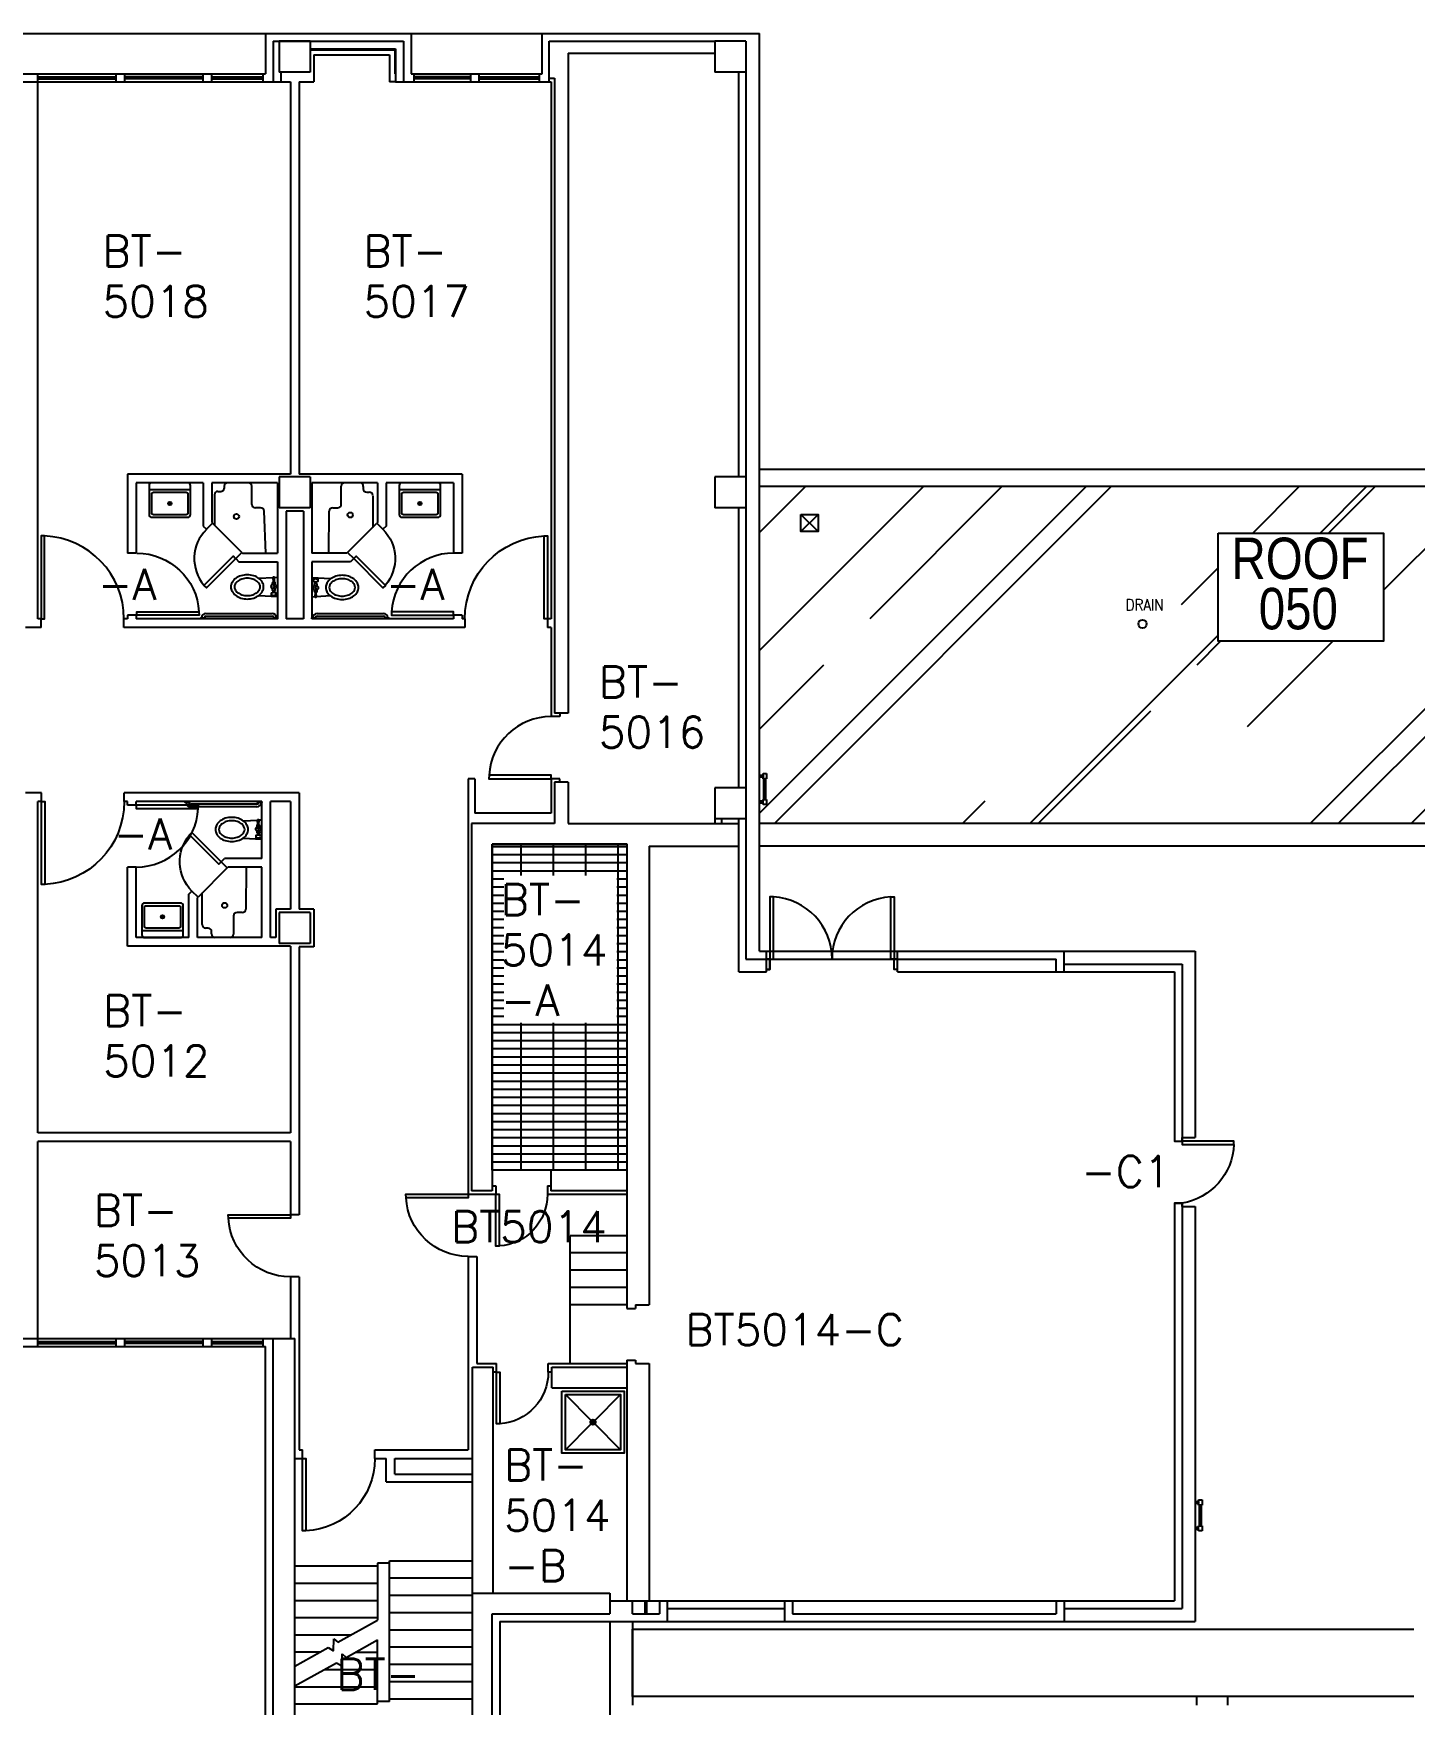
# Model space of a CAD drawing. Extents: x 2809 to 7228, y 18116 to 19837.
# Drawn here: x 5698 to 6499, y 18614 to 19582 of the extents above; entities that cross this region are included whole.
import ezdxf
from ezdxf.enums import TextEntityAlignment as Align

# ---------------------------------------------------------------- set-up
doc = ezdxf.new("R2010")
doc.units = 0
doc.header["$MEASUREMENT"] = 0
doc.layers.get('0').update_dxf_attribs({"linetype": 'CONTINUOUS'})
for name, color, linetype in [('ARDOOR', 7, 'CONTINUOUS'), ('ARDOORNO', 4, 'CONTINUOUS'), ('ARROOMNO', 4, 'CONTINUOUS'), ('ARWALL', 7, 'CONTINUOUS'), ('COL', 14, 'CONTINUOUS'), ('EQUIP', 30, 'CONTINUOUS'), ('EXDOOR', 8, 'CONTINUOUS'), ('EXROOF', 9, 'CONTINUOUS'), ('EXROOF_TEXT', 134, 'CONTINUOUS'), ('EXWALL', 8, 'CONTINUOUS'), ('EXWINDOW', 8, 'CONTINUOUS'), ('MPFIXTURE', 3, 'CONTINUOUS')]:
    doc.layers.add(name, color=color, linetype=linetype)
doc.styles.add('ARIAL_NARROW', font='ARIALN.TTF', dxfattribs={"height": 17})
doc.styles.add('ROMANS', font='romans.shx', dxfattribs={"height": 18})
doc.styles.add('SYMB', font='simplex.shx', dxfattribs={"width": 0.85})

# ---------------------------------------------------------------- blocks, each defined once
blk = doc.blocks.new('COL2')
for p, q in [((-0.5, -0.5), (-0.5, 0.5)), ((-0.5, 0.5), (0.5, 0.5)), ((0.5, -0.5), (0.5, 0.5)), ((-0.5, -0.5), (0.5, -0.5))]:
    blk.add_line(p, q)
blk = doc.blocks.new('A$C6AB16C9A')
at = {"layer": 'MPFIXTURE'}
for points in [[(0, 18.5), (0, 1.5, 0.414214), (1.5, 0), (22.5, 0, 0.414214), (24, 1.5), (24, 18.5, 0.414214), (22.5, 20), (1.5, 20, 0.414214)], [(22.5, 13.5), (22.5, 2.5, -0.414214), (21.5, 1.5), (2.5, 1.5, -0.414214), (1.5, 2.5), (1.5, 13.5, -0.414214), (2.5, 14.5), (21.5, 14.5, -0.414214)]]:
    blk.add_lwpolyline(points, format="xyb", close=True, dxfattribs=at)
blk.add_lwpolyline([(0, 16), (24, 16)], dxfattribs=at)
for radius in [1, 0.5]:
    blk.add_circle((12, 8), radius, dxfattribs=at)
blk = doc.blocks.new('A$C53C77F74')
blk.add_blockref('A$C6AB16C9A', (0, 0))
blk = doc.blocks.new('GRABBAR42')
for p, q in [((13.75, 3), (52.25, 3)), ((13.75, 1.5), (52.25, 1.5))]:
    blk.add_line(p, q)
for points in [[(10.75, 0), (10.75, 0.5), (13.25, 0.5), (13.25, 0)], [(52.75, 0), (52.75, 0.5), (55.25, 0.5), (55.25, 0)]]:
    blk.add_lwpolyline(points, close=True)
for centre, radius, start, end in [((13.75, 0.5), 2.5, 90, 180), ((13.75, 0.5), 1, 90, 180), ((52.25, 0.5), 2.5, 0, 90), ((52.25, 0.5), 1, 0, 90)]:
    blk.add_arc(centre, radius, start, end)
blk = doc.blocks.new('A$C187E1549')
at = {"layer": 'MPFIXTURE'}
blk.add_blockref('GRABBAR42', (-10.75, 0), dxfattribs=at)
blk = doc.blocks.new('A$C69F218C8')
blk.add_blockref('A$C187E1549', (0, 0))
blk = doc.blocks.new('A$C1C06607B')
blk.add_blockref('A$C69F218C8', (0, 0))
blk = doc.blocks.new('A$C70401272')
at = {"rotation": 180}
blk.add_blockref('A$C1C06607B', (44.5, 3), dxfattribs=at)
blk = doc.blocks.new('TOILET')
at = {"layer": 'MPFIXTURE', "linetype": 'CONTINUOUS'}
for p, q in [((4544.88, 18863.19), (4534.08, 18863.81)), ((4534.83, 18862.84), (4534.08, 18862.84)), ((4534.83, 18861.83), (4534.08, 18861.83)), ((4535.38, 18862.9), (4534.89, 18862.9)), ((4534.89, 18861.77), (4535.38, 18861.77)), ((4536.74, 18859.49), (4536.74, 18859.35)), ((4535.91, 18852.75), (4534.08, 18852.64)), ((4544.88, 18853.26), (4536.56, 18852.78))]:
    blk.add_line(p, q, dxfattribs=at)
at = {"layer": 'MPFIXTURE'}
for p, q in [((4535.39, 18860.03), (4535.39, 18859.81)), ((4535.77, 18860.09), (4535.45, 18860.09)), ((4535.45, 18859.75), (4535.77, 18859.75)), ((4535.77, 18860.09), (4535.77, 18861.6)), ((4535.77, 18859.35), (4535.77, 18859.75)), ((4535.77, 18859.75), (4535.77, 18859.75)), ((4536.74, 18860.09), (4536.74, 18861.6)), ((4537.06, 18860.09), (4536.74, 18860.09)), ((4536.74, 18859.75), (4537.06, 18859.75)), ((4536.74, 18859.34), (4536.74, 18859.75)), ((4536.74, 18859.75), (4536.74, 18859.75)), ((4537.12, 18859.81), (4537.12, 18860.03)), ((4537.62, 18862.9), (4537.13, 18862.9)), ((4537.13, 18861.77), (4537.62, 18861.77)), ((4537.68, 18861.83), (4537.68, 18862.84)), ((4535.39, 18856.34), (4535.39, 18856.13)), ((4535.69, 18856.41), (4535.45, 18856.41)), ((4535.45, 18856.07), (4535.69, 18856.07)), ((4535.69, 18856.41), (4535.69, 18856.65)), ((4536.82, 18856.65), (4536.82, 18856.41)), ((4537.05, 18856.41), (4536.82, 18856.41)), ((4536.82, 18856.07), (4537.05, 18856.07)), ((4537.12, 18856.13), (4537.12, 18856.34))]:
    blk.add_line(p, q, dxfattribs=at)
at = {"layer": 'MPFIXTURE', "linetype": 'CONTINUOUS'}
for points in [[(4537.13, 18862.9, 0.025815), (4537.05, 18862.94, 0.069134), (4536.71, 18863.07, 0.055334), (4536.25, 18863.12, 0.055334), (4535.8, 18863.07, 0.069134), (4535.45, 18862.94, 0.025815), (4535.38, 18862.9, 0.164444)], [(4535.38, 18861.77, 0.025815), (4535.45, 18861.72, 0.069134), (4535.8, 18861.59, 0.055334), (4536.25, 18861.54, 0.055334)], [(4536.25, 18861.54, 0.055334), (4536.71, 18861.59, 0.069134), (4537.05, 18861.72, 0.024315), (4537.13, 18861.77, 0.190567)]]:
    blk.add_lwpolyline(points, format="xyb", dxfattribs=at)
at = {"layer": 'MPFIXTURE', "linetype": 'CONTINUOUS', "flags": 128}
for points in [[(4551.59, 18851.21, 0.074368), (4555.34, 18851.77, 0.085026), (4558.3, 18853.27, 0.106278), (4560.41, 18855.66, 0.128465), (4561.08, 18858.23, 0.128465), (4560.41, 18860.79, 0.106278), (4558.3, 18863.19, 0.085026), (4555.34, 18864.68, 0.074368), (4551.59, 18865.24, 0.074368), (4547.84, 18864.68, 0.085026), (4544.88, 18863.19, 0.106278), (4542.77, 18860.79, 0.128465), (4542.1, 18858.23, 0.128465), (4542.77, 18855.66, 0.106278), (4544.88, 18853.27, 0.085026), (4547.84, 18851.77, 0.074368)], [(4551.59, 18853.21, 0.074368), (4554.75, 18853.69, 0.085026), (4557.11, 18854.88, 0.106278), (4558.67, 18856.64, 0.128465), (4559.08, 18858.23, 0.128465), (4558.67, 18859.81, 0.106278), (4557.11, 18861.58, 0.085026), (4554.75, 18862.77, 0.074368), (4551.59, 18863.24, 0.074368), (4548.43, 18862.77, 0.085026), (4546.06, 18861.58, 0.106278), (4544.51, 18859.81, 0.128465), (4544.1, 18858.23, 0.128465), (4544.51, 18856.64, 0.106278), (4546.06, 18854.88, 0.085026), (4548.43, 18853.69, 0.074368)]]:
    blk.add_lwpolyline(points, format="xyb", close=True, dxfattribs=at)
at = {"layer": 'MPFIXTURE'}
for points in [[(4536.82, 18856.07), (4536.82, 18855.57, -0.414214), (4536.76, 18855.51), (4535.75, 18855.51, -0.414214), (4535.69, 18855.57), (4535.69, 18856.07)], [(4536.4, 18855.51), (4536.57, 18852.73, -1.015015), (4535.91, 18852.74), (4536.07, 18855.51)]]:
    blk.add_lwpolyline(points, format="xyb", dxfattribs=at)
at = {"layer": 'MPFIXTURE', "linetype": 'CONTINUOUS'}
blk.add_lwpolyline([(4536.67, 18857.98), (4536.46, 18858.35), (4536.04, 18858.35), (4535.83, 18857.98), (4536.04, 18857.62), (4536.46, 18857.62)], close=True, dxfattribs=at)
blk.add_circle((4536.25, 18857.98), 1.45, dxfattribs=at)
for centre, start, end in [((4534.89, 18862.84), 90, 180), ((4534.89, 18861.83), 180, 270)]:
    blk.add_arc(centre, 0.0602, start, end, dxfattribs=at)
at = {"layer": 'MPFIXTURE'}
for centre, start, end in [((4535.45, 18860.03), 90, 180), ((4535.45, 18859.81), 180, 270), ((4537.06, 18860.03), 0, 90), ((4537.06, 18859.81), 270, 0), ((4537.62, 18862.84), 0, 90), ((4537.62, 18861.83), 270, 0), ((4535.45, 18856.34), 90, 180), ((4535.45, 18856.13), 180, 270), ((4537.05, 18856.34), 0, 90), ((4537.05, 18856.13), 270, 0)]:
    blk.add_arc(centre, 0.0602, start, end, dxfattribs=at)
blk = doc.blocks.new('A$C13734893')
at = {"layer": 'ARWALL'}
blk.add_blockref('TOILET', (-4534.08, -18851.21), dxfattribs=at)
blk = doc.blocks.new('A$C3C8C3C9A')
blk.add_blockref('A$C13734893', (0, 0))
blk = doc.blocks.new('A$C4B6E7E61')
blk.add_blockref('A$C6AB16C9A', (0, 0))
blk = doc.blocks.new('A$C50B80716')
at = {"rotation": 180}
blk.add_blockref('A$C4B6E7E61', (24, 20), dxfattribs=at)
blk = doc.blocks.new('A$C25721794')
at = {"layer": 'MPFIXTURE'}
for points in [[(0, 36), (36, 36), (36, 0), (0, 0)], [(2, 34), (34, 34), (34, 2), (2, 2)]]:
    blk.add_lwpolyline(points, close=True, dxfattribs=at)
for points in [[(2, 34), (16.94, 19.06)], [(34, 34), (19.06, 19.06)], [(2, 2), (16.94, 16.94)], [(17, 18), (19, 18)], [(18, 19), (18, 17)], [(34, 2), (19.06, 16.94)]]:
    blk.add_lwpolyline(points, dxfattribs=at)
for radius in [1.5, 1]:
    blk.add_circle((18, 18), radius, dxfattribs=at)
blk = doc.blocks.new('A$C6F837888')
at = {"color": 3}
blk.add_line((1.05, 33.81), (1.05, 16.31), dxfattribs=at)
at = {"layer": 'MPFIXTURE'}
for p, q in [((22.77, 28.23), (22.77, 38.81)), ((4.74, 35.81), (4.74, 35.81)), ((27.83, 26.23), (24.77, 26.23)), ((24.77, 26.23), (24.77, 26.23)), ((30.77, 0), (29.83, 24.3)), ((16.97, 0.39), (0, 17.36))]:
    blk.add_line(p, q, dxfattribs=at)
at = {"layer": 'MPFIXTURE', "color": 3}
blk.add_line((3.05, 35.81), (4.74, 35.81), dxfattribs=at)
at = {"layer": 'MPFIXTURE', "linetype": 'CONTINUOUS'}
blk.add_circle((13.83, 21.24), 1.5, dxfattribs=at)
at = {"layer": 'MPFIXTURE'}
for centre, radius, start, end in [((4.64, 38.04), 2.23, 272.44864, 20.17123), ((8.74, 38.81), 2, 90, 180), ((20.77, 38.81), 2, 0, 90), ((3.05, 33.81), 2, 90, 180), ((24.77, 28.23), 2, 180, 270), ((27.83, 24.23), 2, 1.99987, 90)]:
    blk.add_arc(centre, radius, start, end, dxfattribs=at)
blk = doc.blocks.new('A$C59596714')
blk.add_blockref('A$C6F837888', (0, 0))
blk = doc.blocks.new('A$C68CD6B92')
blk.add_blockref('A$C59596714', (0, 0))
blk = doc.blocks.new('A$C07EF56D2')
at = {"layer": 'MPFIXTURE', "linetype": 'CONTINUOUS'}
for p, q in [((7.25, 28.31), (7.25, 38.8)), ((20, 38.65), (20, 37.32)), ((22, 35.32), (23.46, 35.32)), ((0, 0), (0.25, 24.31)), ((2.25, 26.31), (5.25, 26.31))]:
    blk.add_line(p, q, dxfattribs=at)
at = {"layer": 'MPFIXTURE'}
for p, q in [((25.5, 33.32), (25.46, 14.96)), ((10.89, 0.39), (27.86, 17.36))]:
    blk.add_line(p, q, dxfattribs=at)
at = {"layer": 'MPFIXTURE', "linetype": 'CONTINUOUS'}
blk.add_circle((12.42, 22.14), 1.5, dxfattribs=at)
for centre, radius, start, end in [((9.25, 38.81), 2, 90, 180), ((18.01, 38.83), 2, 354.87236, 82.34211), ((22, 37.32), 2, 180, 270), ((23.51, 33.33), 1.99, 359.85409, 91.82091), ((2.25, 24.31), 2, 90, 180), ((5.25, 28.31), 2, 270, 360)]:
    blk.add_arc(centre, radius, start, end, dxfattribs=at)
blk = doc.blocks.new('A$C2EEF6F50')
blk.add_blockref('A$C07EF56D2', (0, 0))
blk = doc.blocks.new('A$C716203C8')
blk.add_blockref('A$C2EEF6F50', (0, 0))

msp = doc.modelspace()

# ---------------------------------------------------------------- hatches: boundary and pattern name
at = {"layer": 'EXROOF'}
h = msp.add_hatch(dxfattribs=at)
h.set_pattern_fill('AR-RROOF', color=256, scale=115, angle=45, style=0)
h.paths.add_polyline_path([(6143.47, 19303.39), (6153.43, 19303.39), (6153.43, 19293.43), (6143.47, 19293.43)], flags=16)
edge = h.paths.add_edge_path(flags=16)
edge.add_arc((6341.47, 19239.96), 2.4, 0, 360)
h.paths.add_polyline_path([(6385.3, 19292.58), (6481.27, 19292.58), (6481.27, 19229.95), (6385.3, 19229.95)], flags=16)
h.paths.add_polyline_path([(6503.47, 19303.39), (6513.43, 19303.39), (6513.43, 19293.43), (6503.47, 19293.43)], flags=16)
edge = h.paths.add_edge_path(flags=16)
edge.add_arc((6787.39, 19243.56), 2.4, 0, 360)
h.paths.add_polyline_path([(6827.47, 19243.39), (6837.43, 19243.39), (6837.43, 19233.43), (6827.47, 19233.43)], flags=16)
h.paths.add_polyline_path([(6827.47, 19303.39), (6837.43, 19303.39), (6837.43, 19293.43), (6827.47, 19293.43)], flags=16)
h.paths.add_polyline_path([(6951.35, 19243.39), (6961.31, 19243.39), (6961.31, 19233.43), (6951.35, 19233.43)], flags=16)
h.paths.add_polyline_path([(6119.47, 19319.71), (6856.72, 19319.71), (6856.72, 19245.71), (6992.72, 19245.71), (6992.72, 19124.21), (6119.47, 19124.21), (6119.47, 19136.21), (6121.47, 19136.21), (6121.47, 19135.21), (6123.47, 19135.21), (6123.47, 19138.21), (6122.97, 19138.21), (6122.97, 19150.21), (6123.47, 19150.21), (6123.47, 19153.21), (6121.47, 19153.21), (6121.47, 19152.21), (6119.47, 19152.21)])
h.paths.add_polyline_path([(6137.09, 19280.52), (6159.04, 19280.52), (6159.04, 19292.04), (6137.09, 19292.04)], flags=24)
h.paths.add_polyline_path([(6329.31, 19245.96), (6356.06, 19245.96), (6356.06, 19256.04), (6329.31, 19256.04)], flags=24)
h.paths.add_polyline_path([(6497.09, 19280.52), (6519.04, 19280.52), (6519.04, 19292.04), (6497.09, 19292.04)], flags=24)
h.paths.add_polyline_path([(6775.23, 19249.56), (6801.98, 19249.56), (6801.98, 19259.64), (6775.23, 19259.64)], flags=24)
h.paths.add_polyline_path([(6821.09, 19280.52), (6843.04, 19280.52), (6843.04, 19292.04), (6821.09, 19292.04)], flags=24)
h.paths.add_polyline_path([(6821.09, 19220.52), (6843.04, 19220.52), (6843.04, 19232.04), (6821.09, 19232.04)], flags=24)
h.paths.add_polyline_path([(6944.97, 19220.52), (6966.91, 19220.52), (6966.91, 19232.04), (6944.97, 19232.04)], flags=24)
at = {"layer": 'EXWALL'}
h = msp.add_hatch(dxfattribs=at)
h.set_pattern_fill('GRATE', color=256, scale=150, style=0)
h.paths.add_polyline_path([(6036.73, 19008.7), (5971.13, 19008.7), (5971.13, 19094.05), (6036.73, 19094.05)], flags=16)
h.paths.add_polyline_path([(5964.47, 18923.33), (6042.47, 18923.33), (6042.47, 19112.21), (5964.47, 19112.21)])

# ---------------------------------------------------------------- linework, layer by layer
at = {"layer": 'ARDOOR', "flags": 128}
for points in [[(5750.97, 19242.96, 0.402069), (5704.97, 19290.92), (5704.97, 19290.96), (5702.97, 19290.96), (5702.97, 19242.96), (5704.97, 19242.96), (5704.97, 19290.96)], [(5798.75, 19294.71, 0.390066), (5797.4, 19262.24), (5797.34, 19262.18), (5798.75, 19260.77), (5815.72, 19277.74), (5814.31, 19279.15), (5797.34, 19262.18)], [(5901.11, 19294.78, -0.390066), (5902.47, 19262.31), (5902.53, 19262.26), (5901.11, 19260.84), (5884.14, 19277.81), (5885.56, 19279.23), (5902.53, 19262.26)], [(5948.59, 19242.96, -0.402069), (5994.6, 19290.92), (5994.59, 19290.96), (5996.59, 19290.96), (5996.59, 19242.96), (5994.59, 19242.96), (5994.59, 19290.96)], [(5758.49, 19280.96, -0.39805), (5794.43, 19246.95), (5794.49, 19244.96), (5758.49, 19244.96), (5758.49, 19246.96), (5794.43, 19246.95)], [(5942.09, 19280.96, 0.39805), (5906.15, 19246.95), (5906.09, 19244.96), (5942.09, 19244.96), (5942.09, 19246.96), (5906.15, 19246.95)], [(5998.59, 19186.21, 0.39805), (5962.65, 19152.2), (5962.59, 19150.21), (5998.59, 19150.21), (5998.59, 19152.21), (5962.65, 19152.2)], [(5751.09, 19136.96, -0.402069), (5705.09, 19089), (5705.09, 19088.96), (5703.09, 19088.96), (5703.09, 19136.96), (5705.09, 19136.96), (5705.09, 19088.96)], [(5758.09, 19098.96, 0.39805), (5794.04, 19132.96), (5794.09, 19134.96), (5758.09, 19134.96), (5758.09, 19132.96), (5794.04, 19132.96)], [(5790.39, 19085.13, -0.390066), (5789.03, 19117.61), (5788.97, 19117.66), (5790.39, 19119.07), (5807.36, 19102.1), (5805.94, 19100.69), (5788.97, 19117.66)], [(5950.47, 18873.33, -0.39805), (5914.52, 18907.34), (5914.47, 18909.33), (5950.47, 18909.33), (5950.47, 18907.33), (5914.52, 18907.34)], [(5996.47, 18909.33, -0.394848), (5968.46, 18879.4), (5966.47, 18879.33), (5966.47, 18909.33), (5968.47, 18909.33), (5968.47, 18879.33), (5966.47, 18879.33)], [(5847.47, 18861.46, -0.39805), (5811.52, 18895.46), (5811.47, 18897.46), (5847.47, 18897.46), (5847.47, 18895.46), (5811.52, 18895.46)], [(5996.97, 18806.21, -0.394848), (5968.96, 18776.27), (5966.97, 18776.21), (5966.97, 18806.21), (5968.97, 18806.21), (5968.97, 18776.21), (5966.97, 18776.21)], [(5896.47, 18756.21, -0.400344), (5856.47, 18714.25), (5854.47, 18714.21), (5854.47, 18756.21), (5856.47, 18756.21), (5856.47, 18714.25)]]:
    msp.add_lwpolyline(points, format="xyb", dxfattribs=at)
at = {"layer": 'ARWALL'}
for p, q in [((5858.97, 19572.71), (5907.97, 19572.71)), ((5860.97, 19569.71), (5904.97, 19569.71)), ((5860.97, 19569.71), (5860.97, 19554.21)), ((5904.97, 19569.71), (5904.97, 19554.21)), ((5907.97, 19572.71), (5907.97, 19558.71)), ((5908.47, 19558.71), (5907.97, 19558.71)), ((5700.97, 19242.96), (5700.97, 19554.21)), ((5841.97, 19554.21), (5847.47, 19554.21)), ((5847.47, 19554.21), (5847.47, 19326.77)), ((5852.47, 19554.21), (5860.97, 19554.21)), ((5852.47, 19554.21), (5852.47, 19326.77)), ((5908.47, 19554.21), (5904.97, 19554.21)), ((5997.47, 19554.21), (5998.59, 19554.21)), ((5998.59, 19554.21), (5998.59, 19242.96)), ((5847.47, 19326.77), (5753.09, 19326.77)), ((5753.09, 19326.77), (5753.09, 19280.96)), ((5947.09, 19326.77), (5852.47, 19326.77)), ((5947.09, 19326.77), (5947.09, 19280.96)), ((5758.09, 19321.77), (5758.09, 19280.96)), ((5796.97, 19321.77), (5758.09, 19321.77)), ((5796.97, 19321.77), (5796.97, 19296.64)), ((5801.97, 19321.77), (5801.97, 19298.71)), ((5839.97, 19321.77), (5801.97, 19321.77)), ((5839.97, 19321.77), (5839.97, 19280.96)), ((5897.97, 19321.77), (5859.97, 19321.77)), ((5859.97, 19321.77), (5859.97, 19280.96)), ((5897.97, 19321.77), (5897.97, 19298.71)), ((5902.97, 19321.77), (5902.97, 19296.64)), ((5942.09, 19321.77), (5902.97, 19321.77)), ((5942.09, 19321.77), (5942.09, 19280.96)), ((5844.97, 19305.21), (5844.97, 19242.96)), ((5854.97, 19305.21), (5844.97, 19305.21)), ((5854.97, 19305.21), (5854.97, 19242.96)), ((5796.97, 19296.64), (5798.82, 19294.78)), ((5802.36, 19298.32), (5798.82, 19294.78)), ((5801.97, 19298.71), (5802.36, 19298.32)), ((5897.97, 19298.71), (5897.58, 19298.32)), ((5897.58, 19298.32), (5901.11, 19294.78)), ((5902.97, 19296.64), (5901.11, 19294.78)), ((5758.09, 19280.96), (5753.09, 19280.96)), ((5819.33, 19281.35), (5815.79, 19277.81)), ((5815.79, 19277.81), (5817.65, 19275.96)), ((5817.65, 19275.96), (5839.97, 19275.96)), ((5819.33, 19281.35), (5819.72, 19280.96)), ((5819.72, 19280.96), (5839.97, 19280.96)), ((5839.97, 19275.96), (5839.97, 19242.96)), ((5880.22, 19280.96), (5859.97, 19280.96)), ((5882.29, 19275.96), (5859.97, 19275.96)), ((5859.97, 19275.96), (5859.97, 19242.96)), ((5880.61, 19281.35), (5880.22, 19280.96)), ((5880.61, 19281.35), (5884.14, 19277.81)), ((5884.14, 19277.81), (5882.29, 19275.96)), ((5947.09, 19280.96), (5942.09, 19280.96)), ((5702.97, 19237.96), (5693.97, 19237.96)), ((5702.97, 19242.96), (5700.97, 19242.96)), ((5702.97, 19237.96), (5702.97, 19242.96)), ((5750.97, 19237.96), (5750.97, 19242.96)), ((5753.09, 19242.96), (5750.97, 19242.96)), ((5948.59, 19237.96), (5750.97, 19237.96)), ((5753.09, 19244.96), (5753.09, 19242.96)), ((5758.09, 19244.96), (5753.09, 19244.96)), ((5758.09, 19244.96), (5758.09, 19242.96)), ((5839.97, 19242.96), (5758.09, 19242.96)), ((5854.97, 19242.96), (5844.97, 19242.96)), ((5942.09, 19242.96), (5859.97, 19242.96)), ((5947.09, 19244.96), (5942.09, 19244.96)), ((5942.09, 19244.96), (5942.09, 19242.96)), ((5947.09, 19244.96), (5947.09, 19242.96)), ((5948.59, 19242.96), (5947.09, 19242.96)), ((5948.59, 19242.96), (5948.59, 19237.96)), ((5998.59, 19242.96), (5996.59, 19242.96)), ((5996.59, 19242.96), (5996.59, 19237.96)), ((5998.59, 19237.96), (5996.59, 19237.96)), ((5998.59, 19237.96), (5998.59, 19186.21)), ((6003.59, 19186.21), (5998.59, 19186.21)), ((6003.59, 19188.21), (6003.59, 19186.21)), ((5954.47, 19150.21), (5950.47, 19150.21)), ((5950.47, 19150.21), (5950.47, 18909.33)), ((5954.47, 19150.21), (5954.47, 19130.21)), ((5998.59, 19150.21), (5998.59, 19130.21)), ((6003.59, 19150.21), (5998.59, 19150.21)), ((6003.59, 19148.21), (6003.59, 19150.21)), ((5703.09, 19141.96), (5693.84, 19141.96)), ((5703.09, 19136.96), (5703.09, 19141.96)), ((5852.47, 19141.96), (5751.09, 19141.96)), ((5751.09, 19136.96), (5751.09, 19141.96)), ((5852.47, 19141.96), (5852.47, 19074.71)), ((5703.09, 19136.96), (5700.97, 19136.96)), ((5700.97, 18944.89), (5700.97, 19136.96)), ((5753.09, 19136.96), (5751.09, 19136.96)), ((5753.09, 19134.96), (5753.09, 19136.96)), ((5758.09, 19134.96), (5753.09, 19134.96)), ((5830.97, 19136.96), (5758.09, 19136.96)), ((5758.09, 19134.96), (5758.09, 19136.96)), ((5830.97, 19103.96), (5830.97, 19136.96)), ((5847.47, 19136.96), (5835.97, 19136.96)), ((5835.97, 19058.14), (5835.97, 19136.96)), ((5847.47, 19136.96), (5847.47, 19074.71)), ((5998.59, 19130.21), (5954.47, 19130.21)), ((6093.47, 19126.96), (6093.47, 19124.21)), ((6097.47, 19126.96), (6097.47, 19124.21)), ((5807.36, 19102.1), (5809.21, 19103.96)), ((5810.89, 19098.57), (5807.36, 19102.1)), ((5830.97, 19103.96), (5809.21, 19103.96)), ((5753.09, 19053.14), (5753.09, 19098.96)), ((5758.09, 19098.96), (5753.09, 19098.96)), ((5758.09, 19058.14), (5758.09, 19098.96)), ((5810.89, 19098.57), (5811.28, 19098.96)), ((5830.97, 19098.96), (5811.28, 19098.96)), ((5830.97, 19058.14), (5830.97, 19098.96)), ((5788.53, 19083.28), (5790.39, 19085.13)), ((5788.53, 19058.14), (5788.53, 19083.28)), ((5793.92, 19081.6), (5790.39, 19085.13)), ((5793.53, 19081.21), (5793.92, 19081.6)), ((5793.53, 19058.14), (5793.53, 19081.21)), ((5838.97, 19074.71), (5838.97, 19058.14)), ((5847.47, 19074.71), (5838.97, 19074.71)), ((5860.97, 19074.71), (5852.47, 19074.71)), ((5860.97, 19074.71), (5860.97, 19052.71)), ((5847.47, 19053.14), (5753.09, 19053.14)), ((5788.53, 19058.14), (5758.09, 19058.14)), ((5830.97, 19058.14), (5793.53, 19058.14)), ((5838.97, 19058.14), (5835.97, 19058.14)), ((5847.47, 19053.14), (5847.47, 18944.89)), ((5860.97, 19052.71), (5852.47, 19052.71)), ((5852.47, 19052.71), (5852.47, 18897.46)), ((5847.47, 18944.89), (5700.97, 18944.89)), ((5847.47, 18939.89), (5700.97, 18939.89)), ((5700.97, 18825.71), (5700.97, 18939.89)), ((5847.47, 18939.89), (5847.47, 18897.46)), ((5950.47, 18909.33), (5966.47, 18909.33)), ((5964.47, 18914.33), (5966.47, 18914.33)), ((5966.47, 18914.33), (5966.47, 18909.33)), ((5996.47, 18914.33), (5996.47, 18909.33)), ((5996.47, 18914.33), (5998.47, 18914.33)), ((5996.47, 18909.33), (6042.47, 18909.33)), ((5852.47, 18897.46), (5847.47, 18897.46)), ((5950.47, 18873.33), (5950.47, 18761.21)), ((5950.47, 18873.33), (5955.47, 18873.33)), ((5955.47, 18873.33), (5955.47, 18811.21)), ((5847.47, 18861.46), (5847.47, 18825.71)), ((5852.47, 18861.46), (5847.47, 18861.46)), ((5852.47, 18861.46), (5852.47, 18761.21)), ((5955.47, 18811.21), (5966.97, 18811.21)), ((5966.97, 18806.21), (5966.97, 18811.21)), ((5996.97, 18811.21), (6042.47, 18811.21)), ((5996.97, 18806.21), (5996.97, 18811.21)), ((5966.97, 18806.21), (5964.97, 18806.21)), ((5998.97, 18806.21), (5996.97, 18806.21)), ((5849.97, 18756.21), (5854.47, 18756.21)), ((5852.47, 18761.21), (5854.47, 18761.21)), ((5854.47, 18756.21), (5854.47, 18761.21)), ((5896.47, 18761.21), (5950.47, 18761.21)), ((5896.47, 18756.21), (5896.47, 18761.21)), ((5896.47, 18756.21), (5902.97, 18756.21)), ((5902.97, 18742.71), (5902.97, 18756.21)), ((5907.97, 18756.21), (5952.97, 18756.21)), ((5907.97, 18747.21), (5907.97, 18756.21)), ((5907.97, 18747.21), (5952.97, 18747.21)), ((5902.97, 18742.71), (5952.97, 18742.71))]:
    msp.add_line(p, q, dxfattribs=at)
at = {"layer": 'EQUIP'}
for p, q in [((6143.47, 19293.43), (6143.47, 19303.39)), ((6143.47, 19303.39), (6153.43, 19303.39)), ((6153.43, 19303.39), (6153.43, 19293.43)), ((6153.43, 19293.43), (6143.47, 19293.43)), ((6119.47, 19152.21), (6121.47, 19152.21)), ((6121.47, 19151.21), (6119.47, 19151.21)), ((6121.47, 19153.21), (6123.47, 19153.21)), ((6121.47, 19151.21), (6121.47, 19153.21)), ((6121.47, 19152.21), (6121.47, 19151.21)), ((6121.47, 19150.21), (6121.47, 19151.21)), ((6121.97, 19150.21), (6121.47, 19150.21)), ((6121.97, 19150.21), (6122.97, 19150.21)), ((6123.47, 19150.21), (6121.97, 19150.21)), ((6121.97, 19138.21), (6121.97, 19150.21)), ((6122.97, 19150.21), (6122.97, 19138.21)), ((6123.47, 19153.21), (6123.47, 19150.21)), ((6119.47, 19137.21), (6121.47, 19137.21)), ((6121.47, 19137.21), (6119.47, 19137.21)), ((6119.47, 19136.21), (6121.47, 19136.21)), ((6121.47, 19138.21), (6121.97, 19138.21)), ((6121.47, 19136.21), (6121.47, 19138.21)), ((6121.47, 19138.21), (6123.47, 19138.21)), ((6121.47, 19137.21), (6121.47, 19138.21)), ((6121.47, 19136.21), (6121.47, 19137.21)), ((6121.47, 19135.21), (6121.47, 19136.21)), ((6123.47, 19135.21), (6121.47, 19135.21)), ((6123.47, 19138.21), (6123.47, 19135.21)), ((6371.97, 18731.21), (6373.97, 18731.21)), ((6373.97, 18730.21), (6371.97, 18730.21)), ((6373.97, 18732.21), (6375.97, 18732.21)), ((6373.97, 18730.21), (6373.97, 18732.21)), ((6373.97, 18731.21), (6373.97, 18730.21)), ((6373.97, 18729.21), (6373.97, 18730.21)), ((6374.47, 18729.21), (6373.97, 18729.21)), ((6374.47, 18729.21), (6375.47, 18729.21)), ((6375.97, 18729.21), (6374.47, 18729.21)), ((6374.47, 18717.21), (6374.47, 18729.21)), ((6375.47, 18729.21), (6375.47, 18717.21)), ((6375.97, 18732.21), (6375.97, 18729.21)), ((6371.97, 18716.21), (6373.97, 18716.21)), ((6373.97, 18716.21), (6371.97, 18716.21)), ((6371.97, 18715.21), (6373.97, 18715.21)), ((6373.97, 18717.21), (6374.47, 18717.21)), ((6373.97, 18715.21), (6373.97, 18717.21)), ((6373.97, 18717.21), (6375.97, 18717.21)), ((6373.97, 18716.21), (6373.97, 18717.21)), ((6373.97, 18715.21), (6373.97, 18716.21)), ((6373.97, 18714.21), (6373.97, 18715.21)), ((6375.97, 18714.21), (6373.97, 18714.21)), ((6375.97, 18717.21), (6375.97, 18714.21)), ((6045.72, 18657.21), (6498.72, 18657.21)), ((6045.72, 18618.21), (6045.72, 18657.21)), ((6498.72, 18618.21), (6045.72, 18618.21))]:
    msp.add_line(p, q, dxfattribs=at)
at = {"layer": 'EXDOOR'}
for points in [[(6199.47, 19039.71), (6197.47, 19039.71), (6197.47, 19045.71), (6199.47, 19045.71), (6195.47, 19045.71), (6195.47, 19081.71), (6197.47, 19081.71), (6197.47, 19045.71), (6195.47, 19045.71), (6195.47, 19081.71, 0.398473), (6161.47, 19045.71, 0.398473), (6127.47, 19081.71), (6125.47, 19081.71), (6125.47, 19045.71), (6127.47, 19045.71), (6127.47, 19081.71), (6125.47, 19081.71), (6125.47, 19039.71), (6123.47, 19039.71), (6125.47, 19039.71), (6125.47, 19045.71), (6123.47, 19045.71)], [(6359.97, 18942.21), (6359.97, 18940.21), (6364.47, 18940.21), (6364.47, 18942.21), (6364.47, 18938.21), (6394.47, 18938.21), (6394.47, 18940.21), (6364.47, 18940.21), (6364.47, 18938.21), (6394.47, 18938.21, -0.354441), (6364.47, 18904.21), (6364.47, 18902.21), (6364.47, 18904.21), (6359.97, 18904.21), (6359.97, 18902.21)]]:
    msp.add_lwpolyline(points, format="xyb", dxfattribs=at)
at = {"layer": 'EXROOF'}
for p, q in [((6143.47, 19303.39), (6153.43, 19293.43)), ((6143.47, 19293.43), (6153.43, 19303.39))]:
    msp.add_line(p, q, dxfattribs=at)
msp.add_lwpolyline([(6143.47, 19303.39), (6153.43, 19303.39), (6153.43, 19293.43), (6143.47, 19293.43)], close=True, dxfattribs=at)
at = {"layer": 'EXROOF_TEXT'}
msp.add_lwpolyline([(6385.3, 19292.58), (6481.27, 19292.58), (6481.27, 19229.95), (6385.3, 19229.95)], close=True, dxfattribs=at)
at = {"layer": 'EXWALL'}
for p, q in [((4039.97, 19582.21), (5993.47, 19582.21)), ((5832.97, 19582.21), (5917.47, 19582.21)), ((5832.97, 19582.21), (5832.97, 19558.71)), ((5837.47, 19577.71), (5912.97, 19577.71)), ((5837.47, 19577.71), (5837.47, 19554.21)), ((5912.97, 19577.71), (5912.97, 19554.21)), ((5917.47, 19582.21), (5917.47, 19558.71)), ((5993.47, 19582.21), (6119.47, 19582.21)), ((5993.47, 19558.71), (5993.47, 19582.21)), ((5997.47, 19577.71), (6093.47, 19577.71)), ((5997.47, 19554.21), (5997.47, 19577.71)), ((6119.47, 19050.21), (6119.47, 19582.21)), ((5858.97, 19573.21), (5908.47, 19573.21)), ((5908.47, 19573.21), (5908.47, 19554.21)), ((6008.59, 19570.71), (6008.59, 19188.21)), ((6008.59, 19570.71), (6093.47, 19570.71)), ((5664.97, 19558.71), (5832.97, 19558.71)), ((5841.97, 19559.71), (5841.97, 19554.21)), ((5917.47, 19558.71), (5993.47, 19558.71)), ((6107.47, 19325.21), (6107.47, 19559.71)), ((6111.47, 19559.71), (6111.47, 19325.21)), ((5655.97, 19554.21), (5841.97, 19554.21)), ((5908.47, 19554.21), (5997.47, 19554.21)), ((5997.47, 19556.21), (6000.59, 19556.21)), ((6000.59, 19556.21), (6000.59, 19188.21)), ((6119.47, 19329.71), (6866.72, 19329.71)), ((6119.47, 19319.71), (6856.72, 19319.71)), ((6107.47, 19144.96), (6107.47, 19307.21)), ((6111.47, 19307.21), (6111.47, 19045.71)), ((6008.59, 19188.21), (6000.59, 19188.21)), ((6000.59, 19148.21), (6000.59, 19124.21)), ((6008.59, 19148.21), (6000.59, 19148.21)), ((6008.59, 19148.21), (6008.59, 19124.21)), ((6000.59, 19124.21), (5952.47, 19124.21)), ((5952.47, 19124.21), (5952.47, 18911.33)), ((6008.59, 19124.21), (6107.47, 19124.21)), ((6107.47, 19038.21), (6107.47, 19126.96)), ((6042.47, 19112.21), (5964.47, 19112.21)), ((5964.47, 19112.21), (5964.47, 18911.33)), ((6042.47, 19112.21), (6042.47, 18843.21)), ((6055.47, 19111.21), (6107.47, 19111.21)), ((6055.47, 19111.21), (6055.47, 18845.21)), ((6111.47, 19045.71), (6127.47, 19045.71)), ((6119.47, 19050.21), (6371.97, 19050.21)), ((6123.47, 19038.21), (6123.47, 19050.21)), ((6123.47, 19045.71), (6291.47, 19045.71)), ((6199.47, 19038.21), (6199.47, 19050.21)), ((6291.47, 19038.21), (6291.47, 19045.71)), ((6295.97, 19038.21), (6295.97, 19050.21)), ((6371.97, 19050.21), (6371.97, 18942.21)), ((6107.47, 19038.21), (6123.47, 19038.21)), ((6199.47, 19038.21), (6359.97, 19038.21)), ((6295.97, 19042.71), (6364.47, 19042.71)), ((6359.97, 19038.21), (6359.97, 18940.21)), ((6364.47, 19042.71), (6364.47, 18940.21)), ((6359.97, 18940.21), (6364.47, 18940.21)), ((6364.47, 18942.21), (6371.97, 18942.21)), ((5998.47, 18923.33), (5964.47, 18923.33)), ((6042.47, 18923.33), (5998.47, 18923.33)), ((5998.47, 18923.33), (5998.47, 18911.33)), ((5964.47, 18911.33), (5952.47, 18911.33)), ((6042.47, 18911.33), (5998.47, 18911.33)), ((6359.97, 18904.21), (6359.97, 18673.71)), ((6359.97, 18904.21), (6364.47, 18904.21)), ((6364.47, 18904.21), (6364.47, 18669.21)), ((6364.47, 18902.21), (6371.97, 18902.21)), ((6371.97, 18902.21), (6371.97, 18661.71)), ((6042.47, 18885.33), (6009.72, 18885.33)), ((6009.72, 18811.21), (6009.72, 18885.33)), ((6042.47, 18875.33), (6009.72, 18875.33)), ((6042.47, 18865.33), (6009.72, 18865.33)), ((6042.47, 18855.33), (6009.72, 18855.33)), ((6042.47, 18845.33), (6009.72, 18845.33)), ((6042.47, 18843.21), (6047.47, 18843.21)), ((6047.47, 18845.21), (6055.47, 18845.21)), ((6047.47, 18845.21), (6047.47, 18843.21)), ((5660.47, 18825.71), (5837.47, 18825.71)), ((5664.97, 18821.21), (5832.97, 18821.21)), ((5832.97, 18541.71), (5832.97, 18821.21)), ((5837.47, 18825.71), (5849.97, 18825.71)), ((5837.47, 18546.96), (5837.47, 18825.71)), ((5849.97, 18558.96), (5849.97, 18825.71)), ((6042.47, 18813.21), (6042.47, 18673.71)), ((6042.47, 18813.21), (6047.47, 18813.21)), ((6047.47, 18813.21), (6047.47, 18811.21)), ((6047.47, 18811.21), (6055.47, 18811.21)), ((6055.47, 18811.21), (6055.47, 18673.71)), ((5952.97, 18809.21), (5964.97, 18809.21)), ((5952.97, 18678.21), (5952.97, 18809.21)), ((5964.97, 18678.21), (5964.97, 18809.21)), ((5998.97, 18809.21), (6042.47, 18809.21)), ((5998.97, 18797.21), (5998.97, 18809.21)), ((5998.97, 18797.21), (6042.47, 18797.21)), ((5897.97, 18695.46), (5897.97, 18662.48)), ((5904.97, 18695.46), (5897.97, 18695.46)), ((5904.97, 18696.96), (5952.97, 18696.96)), ((5904.97, 18615.46), (5904.97, 18696.96)), ((5849.97, 18693.96), (5897.97, 18693.96)), ((5904.97, 18686.96), (5952.97, 18686.96)), ((5849.97, 18683.96), (5897.97, 18683.96)), ((5904.97, 18676.96), (5952.97, 18676.96)), ((5952.97, 18678.21), (6032.72, 18678.21)), ((5952.97, 18558.96), (5952.97, 18678.21)), ((6032.72, 18678.21), (6032.72, 18666.21)), ((5849.97, 18673.96), (5897.97, 18673.96)), ((5904.97, 18666.96), (5952.97, 18666.96)), ((5964.47, 18666.21), (6032.72, 18666.21)), ((5964.47, 18546.96), (5964.47, 18666.21)), ((6032.72, 18673.71), (6359.97, 18673.71)), ((6045.72, 18666.21), (6045.72, 18673.71)), ((6045.72, 18666.21), (6061.47, 18666.21)), ((6052.97, 18673.71), (6052.97, 18666.21)), ((6053.97, 18673.71), (6053.97, 18666.21)), ((6061.47, 18673.71), (6061.47, 18666.21)), ((6065.97, 18673.71), (6065.97, 18661.71)), ((6065.97, 18669.21), (6133.97, 18669.21)), ((6133.97, 18673.71), (6133.97, 18661.71)), ((6138.47, 18673.71), (6138.47, 18666.21)), ((6138.47, 18666.21), (6291.47, 18666.21)), ((6291.47, 18673.71), (6291.47, 18666.21)), ((6295.97, 18673.71), (6295.97, 18661.71)), ((6295.97, 18669.21), (6364.47, 18669.21)), ((5849.97, 18663.96), (5897.97, 18663.96)), ((5874.95, 18649.69), (5897.97, 18662.48)), ((5904.97, 18656.96), (5952.97, 18656.96)), ((5968.97, 18661.71), (6371.97, 18661.71)), ((5968.97, 18661.71), (5968.97, 18541.71)), ((6032.72, 18661.71), (6032.72, 18600.21)), ((6045.72, 18661.71), (6045.72, 18613.21)), ((5849.97, 18653.96), (5882.63, 18653.96)), ((5849.97, 18635.82), (5869.34, 18646.58)), ((5869.34, 18646.58), (5872.43, 18644.78)), ((5872.43, 18644.78), (5872.55, 18651.72)), ((5872.55, 18651.72), (5874.95, 18649.69)), ((5879.81, 18640.95), (5897.97, 18651.04)), ((5897.97, 18613.96), (5897.97, 18651.04)), ((5904.97, 18646.96), (5952.97, 18646.96)), ((5864.63, 18643.96), (5849.97, 18643.96)), ((5849.97, 18624.38), (5874.2, 18637.84)), ((5874.2, 18637.84), (5877.29, 18636.04)), ((5877.29, 18636.04), (5877.4, 18642.98)), ((5877.4, 18642.98), (5879.81, 18640.95)), ((5885.22, 18643.96), (5897.97, 18643.96)), ((5904.97, 18636.96), (5952.97, 18636.96)), ((5867.22, 18633.96), (5897.97, 18633.96)), ((5904.97, 18626.96), (5952.97, 18626.96)), ((5849.97, 18623.96), (5897.97, 18623.96)), ((6372.72, 18618.21), (6372.72, 18613.21)), ((6390.72, 18618.21), (6372.72, 18618.21)), ((6390.72, 18618.21), (6390.72, 18613.21)), ((5849.97, 18613.96), (5897.97, 18613.96)), ((5904.97, 18615.46), (5897.97, 18615.46)), ((5904.97, 18616.96), (5952.97, 18616.96))]:
    msp.add_line(p, q, dxfattribs=at)
at = {"layer": 'EXWALL', "linetype": 'CONTINUOUS'}
for p, q in [((6992.72, 19124.21), (6119.47, 19124.21)), ((6992.72, 19111.21), (6119.47, 19111.21))]:
    msp.add_line(p, q, dxfattribs=at)
at = {"layer": 'EXWALL'}
msp.add_lwpolyline([(5964.47, 19112.21), (6042.47, 19112.21), (6042.47, 18923.33), (5964.47, 18923.33)], close=True, dxfattribs=at)
at = {"layer": 'EXWALL', "linetype": 'BYBLOCK'}
msp.add_circle((6341.47, 19239.96), 2.4, dxfattribs=at)
at = {"layer": 'EXWINDOW'}
for p, q in [((5700.97, 19554.21), (5700.97, 19558.71)), ((5700.97, 19556.96), (5701.97, 19556.96)), ((5701.97, 19556.96), (5745.47, 19556.96)), ((5701.97, 19555.96), (5701.97, 19556.96)), ((5745.47, 19555.96), (5745.47, 19556.96)), ((5745.47, 19556.96), (5746.47, 19556.96)), ((5746.47, 19554.21), (5746.47, 19558.71)), ((5751.47, 19554.21), (5751.47, 19558.71)), ((5752.47, 19556.96), (5751.47, 19556.96)), ((5752.47, 19555.96), (5752.47, 19556.96)), ((5795.97, 19556.96), (5752.47, 19556.96)), ((5796.97, 19556.96), (5795.97, 19556.96)), ((5795.97, 19555.96), (5795.97, 19556.96)), ((5796.97, 19554.21), (5796.97, 19558.71)), ((5801.97, 19554.21), (5801.97, 19558.71)), ((5801.97, 19556.96), (5802.97, 19556.96)), ((5802.97, 19555.96), (5802.97, 19556.96)), ((5802.97, 19556.96), (5830.47, 19556.96)), ((5830.47, 19556.96), (5830.47, 19555.96)), ((5830.47, 19556.96), (5831.47, 19556.96)), ((5831.47, 19558.71), (5831.47, 19554.21)), ((5918.97, 19558.71), (5918.97, 19554.21)), ((5919.97, 19556.96), (5918.97, 19556.96)), ((5950.97, 19556.96), (5919.97, 19556.96)), ((5919.97, 19556.96), (5919.97, 19555.96)), ((5950.97, 19555.96), (5950.97, 19556.96)), ((5951.97, 19556.96), (5950.97, 19556.96)), ((5951.97, 19554.21), (5951.97, 19558.71)), ((5956.97, 19554.21), (5956.97, 19558.71)), ((5956.97, 19556.96), (5957.97, 19556.96)), ((5957.97, 19555.96), (5957.97, 19556.96)), ((5957.97, 19556.96), (5990.97, 19556.96)), ((5990.97, 19556.96), (5991.97, 19556.96)), ((5990.97, 19555.96), (5990.97, 19556.96)), ((5991.97, 19554.21), (5991.97, 19558.71)), ((5700.97, 19555.96), (5701.97, 19555.96)), ((5701.97, 19555.96), (5745.47, 19555.96)), ((5745.47, 19555.96), (5746.47, 19555.96)), ((5752.47, 19555.96), (5751.47, 19555.96)), ((5795.97, 19555.96), (5752.47, 19555.96)), ((5796.97, 19555.96), (5795.97, 19555.96)), ((5801.97, 19555.96), (5802.97, 19555.96)), ((5802.97, 19555.96), (5830.47, 19555.96)), ((5830.47, 19555.96), (5831.47, 19555.96)), ((5919.97, 19555.96), (5918.97, 19555.96)), ((5950.97, 19555.96), (5919.97, 19555.96)), ((5951.97, 19555.96), (5950.97, 19555.96)), ((5956.97, 19555.96), (5957.97, 19555.96)), ((5957.97, 19555.96), (5990.97, 19555.96)), ((5990.97, 19555.96), (5991.97, 19555.96)), ((5700.97, 18821.21), (5700.97, 18825.71)), ((5700.97, 18823.96), (5701.97, 18823.96)), ((5700.97, 18822.96), (5701.97, 18822.96)), ((5701.97, 18823.96), (5745.47, 18823.96)), ((5701.97, 18822.96), (5701.97, 18823.96)), ((5701.97, 18822.96), (5745.47, 18822.96)), ((5745.47, 18823.96), (5746.47, 18823.96)), ((5745.47, 18822.96), (5745.47, 18823.96)), ((5745.47, 18822.96), (5746.47, 18822.96)), ((5746.47, 18821.21), (5746.47, 18825.71)), ((5751.47, 18821.21), (5751.47, 18825.71)), ((5752.47, 18823.96), (5751.47, 18823.96)), ((5752.47, 18822.96), (5751.47, 18822.96)), ((5752.47, 18822.96), (5752.47, 18823.96)), ((5795.97, 18823.96), (5752.47, 18823.96)), ((5795.97, 18822.96), (5752.47, 18822.96)), ((5795.97, 18822.96), (5795.97, 18823.96)), ((5796.97, 18823.96), (5795.97, 18823.96)), ((5796.97, 18822.96), (5795.97, 18822.96)), ((5796.97, 18821.21), (5796.97, 18825.71)), ((5801.97, 18821.21), (5801.97, 18825.71)), ((5801.97, 18823.96), (5802.97, 18823.96)), ((5801.97, 18822.96), (5802.97, 18822.96)), ((5802.97, 18822.96), (5802.97, 18823.96)), ((5802.97, 18823.96), (5830.47, 18823.96)), ((5802.97, 18822.96), (5830.47, 18822.96)), ((5830.47, 18823.96), (5831.47, 18823.96)), ((5830.47, 18823.96), (5830.47, 18822.96)), ((5830.47, 18822.96), (5831.47, 18822.96)), ((5831.47, 18825.71), (5831.47, 18821.21))]:
    msp.add_line(p, q, dxfattribs=at)

# ---------------------------------------------------------------- block references
for name, p in [('A$C53C77F74', (5765.53, 19301.77)), ('A$C716203C8', (5869.72, 19280.96)), ('A$C53C77F74', (5910.53, 19301.77)), ('A$C3C8C3C9A', (5859.97, 19254.08)), ('A$C1C06607B', (5795.47, 19242.96)), ('A$C1C06607B', (5859.97, 19242.96)), ('A$C70401272', (5786.47, 19133.96)), ('A$C50B80716', (5761.31, 19058.14)), ('A$C25721794', (6004.89, 18759.27))]:
    msp.add_blockref(name, p)
at = {"rotation": 180}
for name, p in [('A$C3C8C3C9A', (5839.97, 19268.42)), ('A$C3C8C3C9A', (5830.97, 19127.84)), ('A$C716203C8', (5821.78, 19098.96))]:
    msp.add_blockref(name, p, dxfattribs=at)
at = {"layer": 'COL', "xscale": 18, "yscale": 18, "zscale": 18, "rotation": 180}
for p in [(5849.97, 19568.71), (6102.47, 19568.71), (5849.97, 19316.21), (6102.47, 19316.21), (6102.47, 19135.96), (5849.97, 19063.71)]:
    msp.add_blockref('COL2', p, dxfattribs=at)
at = {"layer": 'MPFIXTURE'}
msp.add_blockref('A$C68CD6B92', (5802.36, 19280.96), dxfattribs=at)

# ---------------------------------------------------------------- texts
at = {"layer": 'ARDOORNO', "style": 'ROMANS'}
msp.add_text('-C1', height=18, dxfattribs=at).set_placement((6305.94, 18913.57))
at = {"layer": 'ARROOMNO', "style": 'ROMANS'}
for s, p in [('BT-', (5738.52, 19447.03)), ('BT-', (5889.81, 19447.03)), ('5018', (5738.52, 19417.89)), ('5017', (5889.81, 19417.89)), ('-A', (5735.85, 19253.97)), ('-A', (5902.77, 19253.97)), ('BT-', (6026.29, 19197.36)), ('5016', (6026.29, 19168.22)), ('-A', (5744.91, 19109.25)), ('BT-', (5969.51, 19071.15)), ('5014', (5969.51, 19042.01)), ('BT-', (5738.89, 19006.81)), ('-A', (5969.51, 19012.87)), ('5012', (5738.89, 18977.67)), ('BT-', (5733.54, 18891.06)), ('BT5014', (5940.63, 18881.52)), ('5013', (5733.54, 18861.92)), ('BT5014-C', (6076.54, 18821.88)), ('BT-', (5971.35, 18743.43)), ('5014', (5971.35, 18714.29)), ('-B', (5971.35, 18685.15)), ('BT-', (5874.16, 18622.18))]:
    msp.add_text(s, height=18, dxfattribs=at).set_placement(p)
at = {"layer": 'EXROOF_TEXT', "style": 'ARIAL_NARROW'}
for s, p in [('ROOF', (6432.79, 19265.96)), ('050', (6431.81, 19236.82))]:
    msp.add_text(s, height=24, dxfattribs=at).set_placement(p, align=Align.CENTER)
at = {"layer": 'EXROOF_TEXT', "style": 'SYMB', "width": 0.85}
msp.add_attdef('DRAIN', text='VTR', height=6.72, dxfattribs=at).set_placement((6342.68, 19251), align=Align.MIDDLE)

doc.saveas('drawing.dxf')
